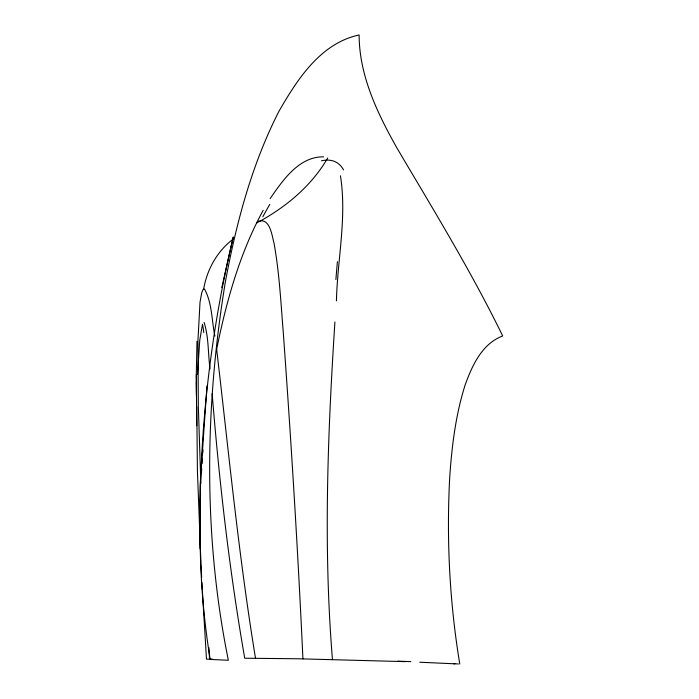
<?xml version="1.0" encoding="UTF-8"?>
<svg xmlns="http://www.w3.org/2000/svg" width="699" height="699" viewBox="0 0 699 699"><rect width="100%" height="100%" fill="white"/><g stroke="black" fill="none" stroke-linecap="round" stroke-linejoin="round"><path stroke-width="1.05" d="M196.978 341.295L196.305 374.559L196.734 425.735M210.565 659.463L210.198 659.445C205.183 628.794 202.116 597.846 200.779 566.819C196.751 456.071 207.533 344.703 233.291 236.926L221.801 287.577M196.76 406.696L197.415 470.846L200.963 563.525M200.071 512.909L200.552 493.363M206.983 385.778L200.124 485.228L200.194 548.759M197.485 374.533L199.757 340.264L202.5 324.24M201.452 473.197L201.688 468.898M202.028 463.559L202.387 458.256M334.917 321.951C327.691 434.28 323.235 547.238 332.462 659.594M336.429 300.841C337.425 259.329 347.045 217.206 340.439 175.781M202.771 452.978L203.025 449.833M216.48 350.155C226.24 301.951 239.451 253.754 263.156 210.373M203.662 289.054C206.956 269.648 217.048 251.422 232.776 239.39M270.12 198.621C282.667 180.525 298.884 156.48 323.541 156.838M327.752 157.957C311.142 186.476 285.306 207.655 256.524 223.103M258.01 221.443C270.059 217.109 271.955 235.694 274.078 243.488C279.373 273.003 280.893 303.025 283.313 332.864C291.142 441.453 297.914 550.122 302.92 658.877M212.12 659.349L210.198 659.445M405.394 661.638L297.757 658.764L245.803 658.231M212.4 659.201L206.476 659.157L202.448 592.036M245.043 658.231L244.729 658.222C229.421 570.646 219.311 482.24 212.155 393.642M211.054 659.48L228.355 660.267C203.068 535.993 204.824 407.106 225.296 282.274C236.166 223.383 251.64 164.781 278.988 111.211C297.416 79.267 320.483 43.277 359.12 34.95C359.207 75.623 377.504 113.535 397.093 148.249C433.563 210.093 471.222 271.352 502.695 335.974C482.004 343.725 472.262 365.411 465.202 384.773C455.748 414.463 451.912 445.56 449.763 476.543C446.364 539.147 449.562 602.171 459.785 664.05M419.793 662.224L454.927 663.814M204.082 322.396C208.887 337.224 207.909 353.58 210.067 368.985M255.511 658.275C238.665 555.784 228.748 452.367 216.646 349.255M214.908 336.105C211.631 320.614 212.243 303.13 204.519 289.08L203.068 289.569L201.731 292.645L200.01 302.274L197.948 340.553L198.315 405.883L200.84 483.367M208.896 647.545L209.543 659.174M201.924 582.337L202.334 589.886M201.015 564.6L201.653 577.121M196.305 374.559L196.454 395.416L196.393 382.213M453.564 663.727A111.377 0.839 3.3 0 1 458.395 663.963M397.766 661.149A610.594 5.007 3.5 0 1 410.855 661.647M335.887 279.565A538.3 13.342 -87.9 0 1 337.407 261.653M321.54 160.787A1427.375 151.596 -62.6 0 1 343.541 169.892M262.85 216.804A846.83 130.661 -83.9 0 1 269.805 204.361M202.492 324.589A872.745 18.829 -88.5 0 1 203.785 332.558"/></g></svg>
